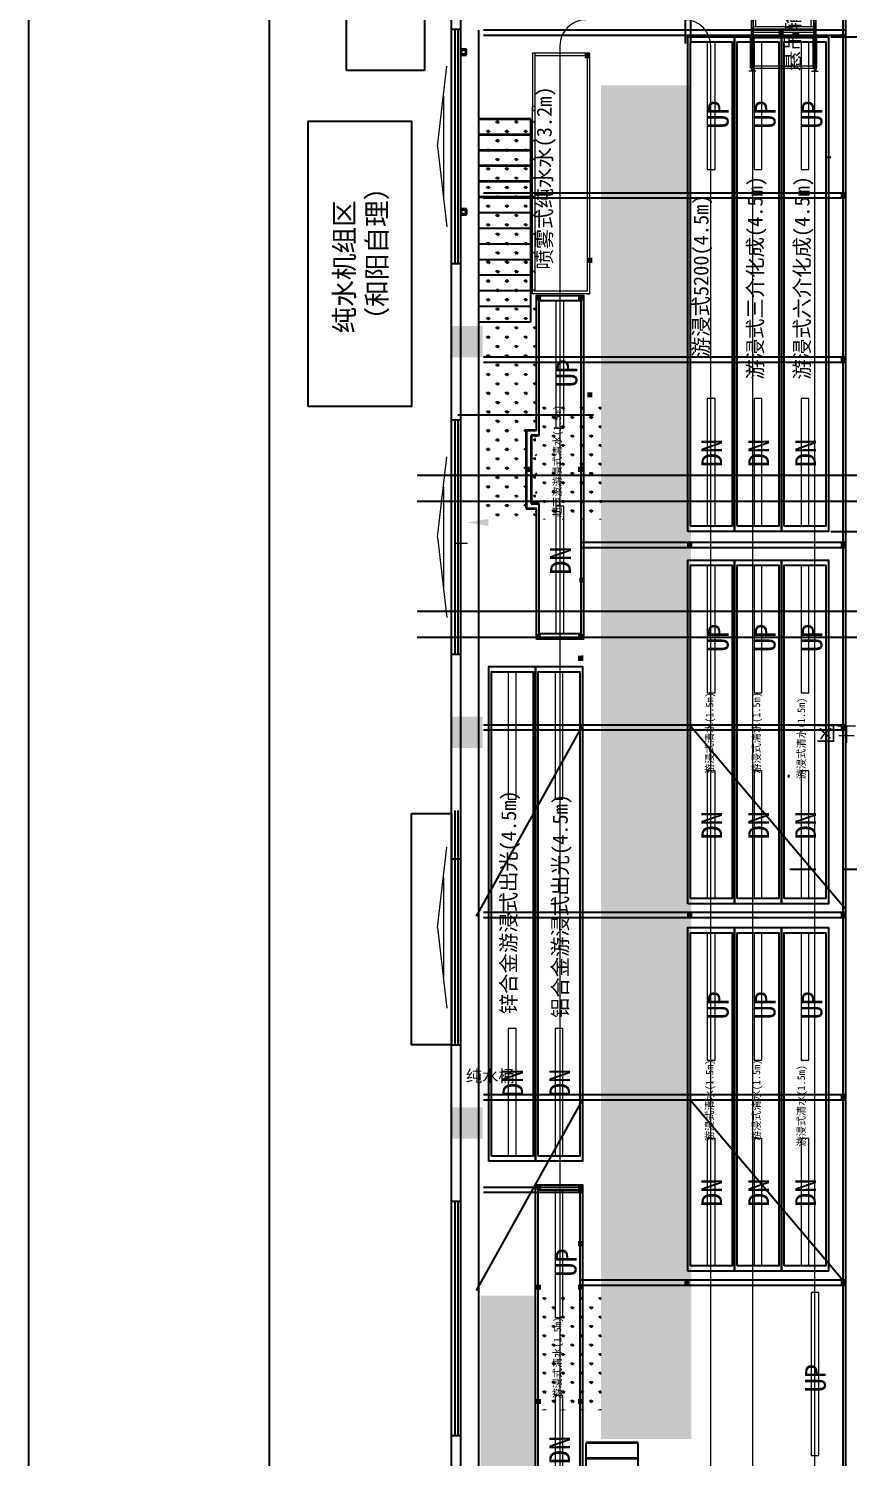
# Model space of a CAD drawing. Header units: millimetres. Extents: x -93009755325 to 1190721, y -74648 to 62868853516.
# Drawn here: x 213480 to 229222, y -38585 to -11150 of the extents above; entities that cross this region are included whole.
import ezdxf
from ezdxf.enums import TextEntityAlignment as Align

# ---------------------------------------------------------------- set-up
doc = ezdxf.new("R2010")
doc.units = ezdxf.units.MM
doc.layers.get('Defpoints').update_dxf_attribs({"color": 8, "lineweight": 40})
doc.layers.add('Layer6', color=3, linetype='Continuous', lineweight=30)
for name, color, linetype in [('PUB_DIM', 3, 'Continuous'), ('WALL', 6, 'Continuous'), ('WINDOW_TEXT', 7, 'Continuous')]:
    doc.layers.add(name, color=color, linetype=linetype)
doc.styles.add('SIMPLEX', font='SIMPLEX.SHX')
doc.dimstyles.new('ISO-350', dxfattribs={"dimtxt": 350, "dimasz": 200, "dimexe": 150, "dimexo": 50, "dimgap": 60, "dimtad": 1, "dimdsep": 46, "dimtxsty": 'Standard', "dimcen": 2.5, "dimadec": 0, "dimazin": 0, "dimtfac": 1, "dimtmove": 0, "dimatfit": 3, "dimfxl": 1, "dimarcsym": 0})
pattern_1 = [(90, (309237.57, -472202.54), (-179.60512, 179.60512), [47.625, -311.58524]), (45, (309237.57, -472202.54), (-179.60512, 179.60512), [47.625, -206.375]), (135, (309237.57, -472202.54), (-179.60512, -179.60512), [47.625, -206.375])]

# ---------------------------------------------------------------- blocks, each defined once
blk = doc.blocks.new('100fangguan')
at = {"color": 2, "lineweight": 35}
for p, q in [((898727, -114773), (898724, -114770)), ((898727, -114783), (898724, -114780)), ((898727, -114793), (898724, -114790)), ((898727, -114803), (898724, -114800)), ((898727, -114813), (898724, -114810)), ((898727, -114823), (898724, -114820)), ((898727, -114833), (898724, -114830)), ((898727, -114843), (898724, -114840)), ((898727, -114853), (898724, -114850)), ((898727, -114863), (898724, -114860)), ((898734, -114870), (898731, -114867)), ((898737, -114773), (898734, -114770)), ((898744, -114870), (898741, -114867)), ((898747, -114773), (898744, -114770)), ((898754, -114870), (898751, -114867)), ((898757, -114773), (898754, -114770)), ((898764, -114870), (898761, -114867)), ((898767, -114773), (898764, -114770)), ((898774, -114870), (898771, -114867)), ((898777, -114773), (898774, -114770)), ((898784, -114870), (898781, -114867)), ((898787, -114773), (898784, -114770)), ((898794, -114870), (898791, -114867)), ((898797, -114773), (898794, -114770)), ((898804, -114870), (898801, -114867)), ((898807, -114773), (898804, -114770)), ((898814, -114870), (898811, -114867)), ((898817, -114773), (898814, -114770)), ((898823, -114779), (898820, -114776)), ((898823, -114789), (898820, -114786)), ((898823, -114799), (898820, -114796)), ((898823, -114809), (898820, -114806)), ((898823, -114819), (898820, -114816)), ((898823, -114829), (898820, -114826)), ((898823, -114839), (898820, -114836)), ((898823, -114849), (898820, -114846)), ((898823, -114859), (898820, -114856)), ((898824, -114870), (898820, -114866))]:
    blk.add_line(p, q, dxfattribs=at)
for points in [[(898823, -114770), (898724, -114770), (898724, -114870), (898823, -114870)], [(898727, -114773), (898820, -114773), (898820, -114867), (898727, -114867)]]:
    blk.add_lwpolyline(points, close=True, dxfattribs=at)
blk = doc.blocks.new('*D708')
at = {"color": 0, "lineweight": -2}
for p, q in [((228887, -11306), (230204, -11306)), ((230054, -20606), (230054, -11506)), ((228887, -20806), (230204, -20806))]:
    blk.add_line(p, q, dxfattribs=at)
at = {"color": 0}
for points in [[(230087, -11506), (230021, -11506), (230054, -11306)], [(230021, -20606), (230087, -20606), (230054, -20806)]]:
    blk.add_solid(points, dxfattribs=at)
at = {"layer": 'Defpoints', "color": 0}
for p in [(228837, -11306), (230054, -11306), (228837, -20806)]:
    blk.add_point(p, dxfattribs=at)
at = {"color": 0, "insert": (229819, -16056), "char_height": 350, "attachment_point": 5, "rotation": 90}
blk.add_mtext('9500', dxfattribs=at)
blk = doc.blocks.new('nnmmn')
at = {"color": 1, "lineweight": 13}
for p, q in [((800490, -299227), (800490, -301576)), ((802053, -299227), (800490, -299227)), ((800549, -300717), (800549, -299227)), ((801995, -299286), (800549, -299286)), ((801046, -299286), (801046, -299558)), ((801105, -299286), (801105, -299558)), ((801258, -299286), (801258, -299227)), ((801287, -299286), (801287, -299227)), ((801439, -299286), (801439, -299558)), ((801497, -299286), (801497, -299558)), ((801995, -300775), (801995, -299227)), ((802053, -300775), (802053, -299227)), ((801995, -299558), (800549, -299558)), ((801995, -299616), (800549, -299616)), ((801256, -299618), (801256, -299560)), ((801286, -299618), (801286, -299560)), ((800468, -300044), (800607, -300044)), ((800512, -300027), (800532, -300027)), ((800512, -300062), (800512, -300027)), ((800532, -300062), (800512, -300062)), ((800549, -300007), (800532, -300007)), ((800532, -300007), (800532, -300082)), ((800532, -300027), (800532, -300062)), ((801995, -299826), (800549, -299826)), ((801340, -299885), (800549, -299885)), ((800549, -300082), (800549, -300007)), ((800569, -300027), (800549, -300027)), ((800549, -300027), (800549, -300062)), ((800549, -300062), (800569, -300062)), ((800569, -300062), (800569, -300027)), ((800621, -300059), (800581, -300059)), ((800607, -300411), (800607, -299885)), ((801995, -299885), (801202, -299884)), ((801923, -300059), (801962, -300059)), ((801936, -300411), (801936, -299885)), ((802076, -300044), (801936, -300044)), ((801974, -300027), (801995, -300027)), ((801974, -300062), (801974, -300027)), ((801995, -300062), (801974, -300062)), ((801995, -300007), (802011, -300007)), ((801995, -300082), (801995, -300007)), ((801995, -300027), (801995, -300062)), ((802011, -300007), (802011, -300082)), ((802031, -300027), (802011, -300027)), ((802011, -300027), (802011, -300062)), ((802011, -300062), (802031, -300062)), ((802031, -300062), (802031, -300027)), ((800468, -300381), (800607, -300381)), ((800512, -300363), (800532, -300363)), ((800512, -300398), (800512, -300363)), ((800532, -300398), (800512, -300398)), ((800532, -300082), (800549, -300082)), ((800549, -300342), (800532, -300342)), ((800532, -300342), (800532, -300417)), ((800532, -300363), (800532, -300398)), ((800532, -300417), (800549, -300417)), ((800549, -300417), (800549, -300342)), ((800569, -300362), (800549, -300362)), ((800549, -300362), (800549, -300397)), ((800549, -300397), (800569, -300397)), ((800569, -300397), (800569, -300362)), ((800607, -300574), (800607, -300411)), ((802076, -300381), (801936, -300381)), ((801936, -300574), (801936, -300411)), ((801974, -300362), (801995, -300362)), ((801974, -300397), (801974, -300362)), ((801995, -300397), (801974, -300397)), ((802011, -300082), (801995, -300082)), ((801995, -300342), (802011, -300342)), ((801995, -300417), (801995, -300342)), ((801995, -300362), (801995, -300397)), ((802011, -300417), (801995, -300417)), ((802011, -300342), (802011, -300417)), ((802031, -300363), (802011, -300363)), ((802011, -300363), (802011, -300398)), ((802011, -300398), (802031, -300398)), ((802031, -300398), (802031, -300363)), ((800502, -300746), (800502, -300775)), ((800541, -301421), (800541, -300706)), ((800541, -300746), (800541, -300775)), ((802001, -300717), (800542, -300717)), ((801998, -300658), (800546, -300658)), ((800549, -300633), (801995, -300633)), ((800549, -300775), (800549, -300717)), ((800558, -300574), (801985, -300574)), ((801995, -300775), (801995, -300717)), ((802002, -301421), (802002, -300706)), ((802002, -300746), (802002, -300775)), ((802042, -300746), (802042, -300775)), ((800475, -300775), (800563, -300775)), ((800475, -301576), (800475, -300775)), ((800480, -301576), (800480, -300775)), ((800502, -300775), (800502, -301470)), ((800514, -300775), (800514, -301651)), ((800520, -301038), (800520, -301042)), ((800520, -301038), (800520, -301042)), ((800523, -301038), (800523, -301042)), ((800529, -300775), (800529, -301651)), ((800541, -300775), (800541, -301470)), ((800559, -301576), (800559, -300775)), ((800563, -301576), (800563, -300775)), ((801980, -300801), (800563, -300801)), ((801980, -300859), (800563, -300859)), ((802068, -300775), (801980, -300775)), ((801980, -301576), (801980, -300775)), ((801984, -301576), (801984, -300775)), ((802002, -300775), (802002, -301470)), ((802014, -300775), (802014, -301651)), ((802023, -301038), (802023, -301042)), ((802023, -301038), (802023, -301042)), ((802029, -300775), (802029, -301651)), ((802042, -300775), (802042, -301470)), ((802064, -301576), (802064, -300775)), ((802068, -301576), (802068, -300775)), ((800441, -301648), (800441, -301651)), ((800441, -301648), (800441, -301651)), ((800602, -301648), (800441, -301648)), ((800602, -301648), (800441, -301648)), ((800602, -301651), (800441, -301651)), ((800602, -301651), (800441, -301651)), ((800514, -301576), (800475, -301576)), ((800514, -301576), (800475, -301576)), ((800490, -301576), (802014, -301576)), ((800502, -301470), (800541, -301470)), ((800502, -301475), (800541, -301475)), ((800502, -301490), (800502, -301648)), ((800502, -301490), (800502, -301648)), ((800502, -301490), (800541, -301490)), ((800502, -301490), (800541, -301490)), ((800541, -301490), (800541, -301648)), ((800541, -301490), (800541, -301648)), ((800563, -301518), (801980, -301518)), ((800602, -301648), (800602, -301651)), ((801941, -301648), (802102, -301648)), ((801941, -301648), (801941, -301651)), ((801941, -301651), (802102, -301651)), ((802042, -301470), (802002, -301470)), ((802002, -301490), (802002, -301648)), ((802042, -301490), (802002, -301490)), ((802029, -301576), (802068, -301576)), ((802042, -301490), (802042, -301648))]:
    blk.add_line(p, q, dxfattribs=at)
for centre, major_axis, start_param, end_param in [((801272, -300608), (-219, 751), 4.25173, 7.747238), ((801272, -300609), (-738, 87), 3.073073, 6.585891)]:
    blk.add_ellipse(centre, major_axis=major_axis, ratio=1, start_param=start_param, end_param=end_param, dxfattribs=at)
at = {"layer": 'Layer6'}
blk.add_line((802102, -301648), (802102, -301651), dxfattribs=at)
blk = doc.blocks.new('rtuje66jerd')
for points in [[(437193, 72483), (443793, 72483), (443793, 71583), (437193, 71583)], [(437293, 72433), (443693, 72433), (443693, 71633), (437293, 71633)]]:
    blk.add_lwpolyline(points, close=True)
at = {"color": 5, "lineweight": 13}
for points in [[(437293, 72108), (437293, 71958), (439744, 71958), (439744, 72108)], [(441244, 72108), (441244, 71958), (443693, 71958), (443693, 72108)]]:
    blk.add_lwpolyline(points, close=True, dxfattribs=at)
at = {"lineweight": 13, "char_height": 396.9, "width": 10116.25, "attachment_point": 1}
for s, insert in [('{\\fSimSun|b0|i0|c134|p54;DN}', (438429, 72220)), ('{\\fSimSun|b0|i0|c134|p54;UP}', (442029, 72095))]:
    blk.add_mtext(s, dxfattribs=dict(at, insert=insert))
blk = doc.blocks.new('etjjer5r')
for p in [(0, 0), (0, -900), (0, -1800)]:
    blk.add_blockref('rtuje66jerd', p)
at = {"color": 115, "lineweight": 13, "char_height": 143.38, "width": 3654.49, "attachment_point": 1}
for insert in [(439691, 72135), (439691, 71236), (439587, 70375)]:
    blk.add_mtext('{\\fSimSun|b0|i0|c134|p54;游浸式清水(1.5m)}', dxfattribs=dict(at, insert=insert))
blk = doc.blocks.new('ehtrterje')
for points in [[(451396, 72483), (460896, 72483), (460896, 71583), (451396, 71583)], [(451496, 72433), (460796, 72433), (460796, 71633), (451496, 71633)], [(451396, 71583), (460896, 71583), (460896, 70683), (451396, 70683)], [(451496, 71533), (460796, 71533), (460796, 70733), (451496, 70733)], [(451396, 70683), (460896, 70683), (460896, 69783), (451396, 69783)], [(451496, 70633), (460796, 70633), (460796, 69833), (451496, 69833)]]:
    blk.add_lwpolyline(points, close=True)
at = {"color": 5, "lineweight": 13}
for points in [[(451496, 72108), (451496, 71958), (453947, 71958), (453947, 72108)], [(458347, 72108), (458347, 71958), (460796, 71958), (460796, 72108)], [(451496, 71208), (451496, 71058), (453947, 71058), (453947, 71208)], [(458347, 71208), (458347, 71058), (460796, 71058), (460796, 71208)], [(451496, 70308), (451496, 70158), (453947, 70158), (453947, 70308)], [(458347, 70308), (458347, 70158), (460796, 70158), (460796, 70308)]]:
    blk.add_lwpolyline(points, close=True, dxfattribs=at)
at = {"lineweight": 13, "char_height": 396.9, "width": 10116.25, "attachment_point": 1}
for s, insert in [('{\\fSimSun|b0|i0|c134|p54;DN}', (452632, 72220)), ('{\\fSimSun|b0|i0|c134|p54;UP}', (459132, 72095)), ('{\\fSimSun|b0|i0|c134|p54;DN}', (452632, 71320)), ('{\\fSimSun|b0|i0|c134|p54;UP}', (459132, 71195)), ('{\\fSimSun|b0|i0|c134|p54;DN}', (452632, 70420)), ('{\\fSimSun|b0|i0|c134|p54;UP}', (459132, 70295))]:
    blk.add_mtext(s, dxfattribs=dict(at, insert=insert))
blk = doc.blocks.new('rtbwebweb w')
blk.add_blockref('ehtrterje', (0, 0))
at = {"color": 115, "lineweight": 13, "char_height": 286.76, "width": 7308.99, "attachment_point": 1}
for s, insert in [('{\\fSimSun|b0|i0|c134|p54;游浸式5200(4.5m)}', (454742, 72373)), ('{\\fSimSun|b0|i0|c134|p54;游浸式三介化成(4.5m)}', (454312, 71332)), ('{\\fSimSun|b0|i0|c134|p54;游浸式六介化成(4.5m)}', (454312, 70432))]:
    blk.add_mtext(s, dxfattribs=dict(at, insert=insert))
blk = doc.blocks.new('rstjrsrrttr')
at = {"color": 0, "lineweight": 35}
for p, q in [((435448, 86205), (435448, 86005)), ((436948, 86205), (435448, 86205)), ((436948, 86005), (436948, 86205)), ((436848, 86105), (435548, 86105)), ((435548, 86105), (435548, 85955)), ((436848, 85955), (436848, 86105))]:
    blk.add_line(p, q, dxfattribs=at)
for points in [[(436948, 86005), (439542, 86005), (439542, 85105), (432942, 85105), (432942, 86005), (435448, 86005)], [(436848, 85955), (439442, 85955), (439442, 85155), (433042, 85155), (433042, 85955), (435548, 85955)]]:
    blk.add_lwpolyline(points)
at = {"color": 5, "lineweight": 13}
for points in [[(433042, 85630), (433042, 85480), (435493, 85480), (435493, 85630)], [(436993, 85630), (436993, 85480), (439442, 85480), (439442, 85630)]]:
    blk.add_lwpolyline(points, close=True, dxfattribs=at)
at = {"lineweight": 13, "char_height": 396.9, "width": 10116.25, "attachment_point": 1}
for s, insert in [('{\\fSimSun|b0|i0|c134|p54;DN}', (434178, 85742)), ('{\\fSimSun|b0|i0|c134|p54;UP}', (437777, 85617))]:
    blk.add_mtext(s, dxfattribs=dict(at, insert=insert))
at = {"color": 115, "lineweight": 13, "insert": (435282, 85676), "char_height": 143.38, "width": 3654.49, "attachment_point": 1}
blk.add_mtext('{\\fSimSun|b0|i0|c134|p54;超声波游浸式清水(1.5m)}', dxfattribs=at)
blk = doc.blocks.new('ey5je5je5je5')
for points in [[(437706, 90237), (447206, 90237), (447206, 89337), (437706, 89337)], [(437806, 90187), (447106, 90187), (447106, 89387), (437806, 89387)], [(437706, 89337), (447206, 89337), (447206, 88437), (437706, 88437)], [(437806, 89287), (447106, 89287), (447106, 88487), (437806, 88487)]]:
    blk.add_lwpolyline(points, close=True)
at = {"color": 5, "lineweight": 13}
for points in [[(444657, 89862), (444657, 89712), (447106, 89712), (447106, 89862)], [(444657, 88962), (444657, 88812), (447106, 88812), (447106, 88962)]]:
    blk.add_lwpolyline(points, close=True, dxfattribs=at)
at = {"color": 115, "lineweight": 13, "char_height": 286.76, "width": 7308.99, "attachment_point": 1}
for s, insert in [('{\\fSimSun|b0|i0|c134|p54;锌合金游浸式出光(4.5m)}', (440530, 90000)), ('{\\fSimSun|b0|i0|c134|p54;铝合金游浸式出光(4.5m)}', (440458, 89009))]:
    blk.add_mtext(s, dxfattribs=dict(at, insert=insert))
blk = doc.blocks.new('rdjrjrtj')
at = {"color": 5, "lineweight": 13}
for points in [[(437806, 89862), (437806, 89712), (440257, 89712), (440257, 89862)], [(437806, 88962), (437806, 88812), (440257, 88812), (440257, 88962)]]:
    blk.add_lwpolyline(points, close=True, dxfattribs=at)
blk.add_blockref('ey5je5je5je5', (0, 0))
at = {"lineweight": 13, "char_height": 396.9, "width": 10116.25, "attachment_point": 1}
for insert in [(438942, 89974), (438942, 89074)]:
    blk.add_mtext('{\\fSimSun|b0|i0|c134|p54;DN}', dxfattribs=dict(at, insert=insert))
blk = doc.blocks.new('rwthrrehre')
blk.add_blockref('rtuje66jerd', (-6195, 17588))
at = {"color": 115, "lineweight": 13, "insert": (433495, 89723), "char_height": 143.38, "width": 3654.49, "attachment_point": 1}
blk.add_mtext('{\\fSimSun|b0|i0|c134|p54;游浸式清水(1.5m)}', dxfattribs=at)
blk = doc.blocks.new('erhherherhe')
for p, q in [((411383, 71817), (411383, 72817)), ((411383, 72817), (415284, 72817)), ((411683, 71817), (411683, 72817)), ((411983, 71817), (411983, 72817)), ((412283, 71817), (412283, 72817)), ((412583, 71817), (412583, 72817)), ((412883, 71817), (412883, 72817)), ((413183, 71817), (413183, 72817)), ((413483, 71817), (413483, 72817)), ((413783, 71817), (413783, 72817)), ((411383, 71817), (415284, 71817))]:
    blk.add_line(p, q)
at = {"color": 0, "lineweight": 35}
for p, q in [((413783, 71817), (413783, 72817)), ((414083, 71817), (414083, 72817)), ((414383, 71817), (414383, 72817)), ((414683, 71817), (414683, 72817)), ((414983, 71817), (414983, 72817)), ((415283, 71817), (415283, 72817))]:
    blk.add_line(p, q, dxfattribs=at)

msp = doc.modelspace()

# ---------------------------------------------------------------- hatches: boundary and pattern name
h = msp.add_hatch()
h.set_pattern_fill('GRASS', color=250, scale=10)
h.set_pattern_definition(pattern_1)
h.paths.add_polyline_path([(224471.441, -38232.316), (226205.477, -38232.316), (226200.589, -12240.492), (224471.441, -12240.492)])
h = msp.add_hatch()
h.set_pattern_fill('GRASS', color=250, scale=10)
h.set_pattern_definition([(90, (309237.57, -431983.27), (-179.60512, 179.60512), [47.625, -311.58524]), (45, (309237.57, -431983.27), (-179.60512, 179.60512), [47.625, -206.375]), (135, (309237.57, -431983.27), (-179.60512, -179.60512), [47.625, -206.375])])
h.paths.add_polyline_path([(222163.768, -20574.008), (223209.67, -20574.008), (223204.783, -12913.016), (222163.768, -12913.016)])
h = msp.add_hatch()
h.set_pattern_fill('GRASS', color=250, scale=10)
h.set_pattern_definition([(90, (309237.57, -454537.78), (-179.60512, 179.60512), [47.625, -311.58524]), (45, (309237.57, -454537.78), (-179.60512, 179.60512), [47.625, -206.375]), (135, (309237.57, -454537.78), (-179.60512, -179.60512), [47.625, -206.375])])
h.paths.add_polyline_path([(223212.432, -20579.118), (224481.403, -20579.118), (224476.516, -18411.642), (223212.432, -18411.642)])
h = msp.add_hatch()
h.set_pattern_fill('GRASS', color=250, scale=10)
h.set_pattern_definition(pattern_1)
h.paths.add_polyline_path([(222163.768, -60793.282), (223209.67, -60793.282), (223204.783, -35479.901), (222163.768, -35479.901)])
h = msp.add_hatch()
h.set_pattern_fill('GRASS', color=250, scale=10)
h.set_pattern_definition([(90, (309237.57, -471633.81), (-179.60512, 179.60512), [47.625, -311.58524]), (45, (309237.57, -471633.8), (-179.60512, 179.60512), [47.625, -206.375]), (135, (309237.57, -471633.8), (-179.60512, -179.60512), [47.625, -206.375])])
h.paths.add_polyline_path([(223312.862, -37675.151), (224481.403, -37675.151), (224476.516, -35507.675), (223312.862, -35507.675)])

# ---------------------------------------------------------------- linework, layer by layer
at = {"color": 250, "lineweight": -3}
for p, q in [((218101.95, -9573.101), (218101.95, -47463.101)), ((219583.758, -11955.402), (219583.758, -10755.402)), ((221083.758, -10755.402), (221083.758, -11955.402)), ((221601.95, -15663.101), (221601.95, -11163.101)), ((221661.95, -11163.101), (221661.95, -15663.101)), ((221721.95, -11163.101), (221721.95, -15663.101)), ((221781.95, -15663.101), (221781.95, -11163.101)), ((221083.758, -11955.402), (219583.758, -11955.402)), ((228782.807, -13620.161), (228882.807, -13620.161)), ((221720.634, -18564.961), (224327.303, -18564.961)), ((221601.95, -23163.101), (221601.95, -18663.101)), ((221661.95, -18663.101), (221661.95, -23163.101)), ((221721.95, -18663.101), (221721.95, -23163.101)), ((221781.95, -23163.101), (221781.95, -18663.101)), ((235025.796, -19732.2), (220944.612, -19732.2)), ((235025.796, -20232.2), (220944.612, -20232.2)), ((235025.796, -22344.614), (220944.612, -22344.614)), ((235025.796, -22844.614), (220944.612, -22844.614)), ((228078.243, -25531.676), (228078.243, -25481.676)), ((221601.95, -30663.101), (221601.95, -26163.101)), ((221661.95, -26163.101), (221661.95, -30663.101)), ((221721.95, -26163.101), (221721.95, -30663.101)), ((221781.95, -30663.101), (221781.95, -26163.101)), ((228096.006, -27291.322), (228596.006, -27291.322)), ((221601.95, -38163.101), (221601.95, -33663.101)), ((221661.95, -33663.101), (221661.95, -38163.101)), ((221721.95, -33663.101), (221721.95, -38163.101)), ((221781.95, -38163.101), (221781.95, -33663.101))]:
    msp.add_line(p, q, dxfattribs=at)
at = {"color": 250}
for p, q in [((229123.457, -45243.42), (229123.457, -9547.711)), ((229173.457, -45243.42), (229173.457, -9547.711)), ((226087.191, -10130.683), (226087.191, -11434.174)), ((226187.191, -10128.316), (226187.191, -11434.174)), ((222127.471, -60817.16), (222127.471, -11180.113)), ((229173.457, -11180.113), (222216.511, -11180.113)), ((229173.457, -11280.113), (222216.511, -11280.113)), ((229173.457, -14306.892), (222216.511, -14306.892)), ((229173.457, -14406.892), (222216.511, -14406.892)), ((229173.457, -17460.722), (222216.511, -17460.722)), ((229173.457, -17560.722), (222216.511, -17560.722)), ((229173.457, -21017.547), (224082.275, -21017.547)), ((229173.457, -21117.547), (224082.275, -21117.547)), ((224116.511, -23290.263), (224116.511, -23190.263)), ((222079.012, -28194.139), (224116.511, -24540.337)), ((229173.457, -24521.808), (222216.511, -24521.808)), ((229173.457, -24621.808), (222216.511, -24621.808)), ((226187.191, -24540.337), (229160.107, -28047.133)), ((229173.457, -28122.842), (222216.511, -28122.842)), ((229173.457, -28222.842), (222216.511, -28222.842)), ((222079.012, -35376.922), (224116.511, -31723.12)), ((229173.457, -31623.12), (222216.511, -31623.12)), ((229173.457, -31723.12), (222216.511, -31723.12)), ((226187.191, -31723.12), (229160.107, -35229.916)), ((224116.511, -33399.371), (222216.511, -33399.371)), ((224116.511, -33499.371), (224116.511, -33399.371)), ((224116.511, -33499.371), (222216.511, -33499.371)), ((229173.457, -35182.632), (224066.511, -35182.632)), ((229173.457, -35282.632), (224066.511, -35282.632))]:
    msp.add_line(p, q, dxfattribs=at)
at = {"color": 250, "lineweight": 13}
for p, q in [((227377.457, -11188.178), (227377.457, -39305.383)), ((228579.395, -59429.342), (228579.395, -11055.38)), ((223682.275, -11480.327), (223682.275, -59429.342)), ((226577.457, -39305.383), (226577.457, -11480.327)), ((224207.662, -11620.136), (224207.662, -16192.951)), ((224257.662, -16242.951), (224257.662, -11620.136)), ((224207.662, -16242.951), (224257.662, -16242.951))]:
    msp.add_line(p, q, dxfattribs=at)
at = {"color": 250, "linetype": 'Continuous', "lineweight": -3}
msp.add_line((229121.41, -27291.322), (229121.41, -11072.711), dxfattribs=at)
at = {"color": 250, "linetype": 'ByBlock', "lineweight": 13}
msp.add_line((221685.227, -21033.052), (221911.25, -21033.052), dxfattribs=at)
msp.add_lwpolyline([(213480.487, -74648.031), (267632.79, -74648.031), (267632.79, 2588.378), (213480.487, 2588.378)], close=True)
at = {"color": 250, "lineweight": 13}
for points in [[(224257.662, -11620.136), (223157.662, -11620.136), (223157.662, -12720.136), (223207.662, -12720.136)], [(223207.662, -16192.951), (223207.662, -16192.951), (223207.662, -11620.136)], [(224257.662, -11670.136), (223207.662, -11670.136)], [(224257.662, -16242.951), (223157.662, -16242.951), (223157.662, -12640.306), (223207.662, -12640.306)], [(223207.662, -16242.951), (223157.662, -16242.951), (223157.662, -12640.306), (223199.761, -12640.306)], [(224207.662, -13270.136), (224207.662, -16192.951), (223207.662, -16192.951), (223207.662, -12682.404)]]:
    msp.add_lwpolyline(points, dxfattribs=at)
at = {"color": 250}
for points in [[(218840.641, -18399.588), (220842.508, -18399.588), (220842.508, -12934.685), (218840.641, -12934.685)], [(220832.605, -26221.542), (221601.95, -26221.542), (221601.95, -30663.101), (220832.605, -30663.101)]]:
    msp.add_lwpolyline(points, close=True, dxfattribs=at)
at = {"color": 250, "lineweight": -3}
msp.add_lwpolyline([(224004.006, -30483.646), (224004.006, -30483.646), (224004.006, -30483.646), (224004.006, -30483.646)], close=True, dxfattribs=at)
at = {"color": 250, "lineweight": 13}
msp.add_lwpolyline([(228654.423, -35420.388), (228504.423, -35420.388), (228504.423, -38550.665), (228654.423, -38550.665)], close=True, dxfattribs=at)
for centre, start, end in [((224182.275, -11480.327), 90, 180), ((226077.457, -11480.327), 0, 90)]:
    msp.add_arc(centre, 500, start, end, dxfattribs=at)
at = {"color": 250}
for points in [[(227880.045, -11263.944), (227980.045, -11263.944), (227880.045, -11163.944), (227980.045, -11163.944)], [(227880.045, -11263.944), (227980.045, -11263.944), (227880.045, -11163.944), (227980.045, -11163.944)], [(224157.662, -11720.136), (224257.662, -11720.136), (224157.662, -11620.136), (224257.662, -11620.136)], [(224157.662, -11720.136), (224257.662, -11720.136), (224157.662, -11620.136), (224257.662, -11620.136)], [(229073.457, -14406.892), (229173.457, -14406.892), (229073.457, -14306.892), (229173.457, -14306.892)], [(229073.457, -14406.892), (229173.457, -14406.892), (229073.457, -14306.892), (229173.457, -14306.892)], [(224207.55, -15650.351), (224307.55, -15650.351), (224207.55, -15550.351), (224307.55, -15550.351)], [(224207.55, -15650.351), (224307.55, -15650.351), (224207.55, -15550.351), (224307.55, -15550.351)], [(223216.511, -16372.017), (223316.511, -16372.017), (223216.511, -16272.017), (223316.511, -16272.017)], [(223216.511, -16372.017), (223316.511, -16372.017), (223216.511, -16272.017), (223316.511, -16272.017)], [(224032.275, -16372.017), (224132.275, -16372.017), (224032.275, -16272.017), (224132.275, -16272.017)], [(224032.275, -16372.017), (224132.275, -16372.017), (224032.275, -16272.017), (224132.275, -16272.017)], [(229073.457, -17560.722), (229173.457, -17560.722), (229073.457, -17460.722), (229173.457, -17460.722)], [(229073.457, -17560.722), (229173.457, -17560.722), (229073.457, -17460.722), (229173.457, -17460.722)], [(224207.55, -18233.247), (224307.55, -18233.247), (224207.55, -18133.247), (224307.55, -18133.247)], [(224207.55, -18233.247), (224307.55, -18233.247), (224207.55, -18133.247), (224307.55, -18133.247)], [(223031.793, -19663.403), (223131.793, -19663.403), (223031.793, -19563.403), (223131.793, -19563.403)], [(223031.793, -19663.403), (223131.793, -19663.403), (223031.793, -19563.403), (223131.793, -19563.403)], [(224032.275, -19663.403), (224132.275, -19663.403), (224032.275, -19563.403), (224132.275, -19563.403)], [(224032.275, -19663.403), (224132.275, -19663.403), (224032.275, -19563.403), (224132.275, -19563.403)], [(226122.666, -21117.547), (226222.666, -21117.547), (226122.666, -21017.547), (226222.666, -21017.547)], [(229073.457, -21117.547), (229173.457, -21117.547), (229073.457, -21017.547), (229173.457, -21017.547)], [(229073.457, -21117.547), (229173.457, -21117.547), (229073.457, -21017.547), (229173.457, -21017.547)], [(224052.626, -21790.071), (224152.626, -21790.071), (224052.626, -21690.071), (224152.626, -21690.071)], [(224052.626, -21790.071), (224152.626, -21790.071), (224052.626, -21690.071), (224152.626, -21690.071)], [(223216.511, -22872.017), (223316.511, -22872.017), (223216.511, -22772.017), (223316.511, -22772.017)], [(223216.511, -22872.017), (223316.511, -22872.017), (223216.511, -22772.017), (223316.511, -22772.017)], [(224032.275, -22872.017), (224132.275, -22872.017), (224032.275, -22772.017), (224132.275, -22772.017)], [(224032.275, -22872.017), (224132.275, -22872.017), (224032.275, -22772.017), (224132.275, -22772.017)], [(224032.275, -23290.263), (224132.275, -23290.263), (224032.275, -23190.263), (224132.275, -23190.263)], [(224032.275, -23290.263), (224132.275, -23290.263), (224032.275, -23190.263), (224132.275, -23190.263)], [(229073.457, -24621.808), (229173.457, -24621.808), (229073.457, -24521.808), (229173.457, -24521.808)], [(229073.457, -24621.808), (229173.457, -24621.808), (229073.457, -24521.808), (229173.457, -24521.808)], [(226122.666, -28222.842), (226222.666, -28222.842), (226122.666, -28122.842), (226222.666, -28122.842)], [(226122.666, -28222.842), (226222.666, -28222.842), (226122.666, -28122.842), (226222.666, -28122.842)], [(229073.457, -28222.842), (229173.457, -28222.842), (229073.457, -28122.842), (229173.457, -28122.842)], [(229073.457, -28222.842), (229173.457, -28222.842), (229073.457, -28122.842), (229173.457, -28122.842)], [(229073.457, -31723.12), (229173.457, -31723.12), (229073.457, -31623.12), (229173.457, -31623.12)], [(229073.457, -31723.12), (229173.457, -31723.12), (229073.457, -31623.12), (229173.457, -31623.12)], [(223216.511, -33445.512), (223316.511, -33445.512), (223216.511, -33345.512), (223316.511, -33345.512)], [(223216.511, -33445.512), (223316.511, -33445.512), (223216.511, -33345.512), (223316.511, -33345.512)], [(224032.275, -33445.512), (224132.275, -33445.512), (224032.275, -33345.512), (224132.275, -33345.512)], [(224032.275, -33445.512), (224132.275, -33445.512), (224032.275, -33345.512), (224132.275, -33345.512)], [(224032.275, -33499.371), (224132.275, -33499.371), (224032.275, -33399.371), (224132.275, -33399.371)], [(224032.275, -33499.371), (224132.275, -33499.371), (224032.275, -33399.371), (224132.275, -33399.371)], [(224032.275, -34532.632), (224132.275, -34532.632), (224032.275, -34432.632), (224132.275, -34432.632)], [(224032.275, -34532.632), (224132.275, -34532.632), (224032.275, -34432.632), (224132.275, -34432.632)], [(223216.511, -35366.94), (223316.511, -35366.94), (223216.511, -35266.94), (223316.511, -35266.94)], [(223216.511, -35366.94), (223316.511, -35366.94), (223216.511, -35266.94), (223316.511, -35266.94)], [(224032.275, -35366.94), (224132.275, -35366.94), (224032.275, -35266.94), (224132.275, -35266.94)], [(224032.275, -35366.94), (224132.275, -35366.94), (224032.275, -35266.94), (224132.275, -35266.94)], [(226072.17, -35282.632), (226172.17, -35282.632), (226072.17, -35182.632), (226172.17, -35182.632)], [(226072.17, -35282.632), (226172.17, -35282.632), (226072.17, -35182.632), (226172.17, -35182.632)], [(229073.457, -35282.632), (229173.457, -35282.632), (229073.457, -35182.632), (229173.457, -35182.632)], [(229073.457, -35282.632), (229173.457, -35282.632), (229073.457, -35182.632), (229173.457, -35182.632)], [(223216.511, -37561.089), (223316.511, -37561.089), (223216.511, -37461.089), (223316.511, -37461.089)], [(223216.511, -37561.089), (223316.511, -37561.089), (223216.511, -37461.089), (223316.511, -37461.089)], [(224032.275, -37561.089), (224132.275, -37561.089), (224032.275, -37461.089), (224132.275, -37461.089)], [(224032.275, -37561.089), (224132.275, -37561.089), (224032.275, -37461.089), (224132.275, -37461.089)]]:
    msp.add_solid(points, dxfattribs=at)
at = {"color": 250, "linetype": 'ByBlock', "lineweight": 13}
for points in [[(224935.781, -12535.288), (224527.541, -12603.328), (224935.781, -12671.368)], [(222309.957, -20565.012), (221901.717, -20633.052), (222309.957, -20701.092)]]:
    msp.add_solid(points, dxfattribs=at)
at = {"color": 250, "lineweight": -3}
for points in [[(221601.95, -16863.101), (221601.95, -17463.101), (222201.95, -16863.101), (222201.95, -17463.101)], [(221601.95, -24363.101), (221601.95, -24963.101), (222201.95, -24363.101), (222201.95, -24963.101)], [(221601.95, -31863.101), (221601.95, -32463.101), (222201.95, -31863.101), (222201.95, -32463.101)]]:
    msp.add_solid(points, dxfattribs=at)
at = {"color": 250, "linetype": 'ByBlock', "lineweight": -3}
msp.add_solid([(224905.429, -33225.576), (224497.189, -33293.616), (224905.429, -33361.656)], dxfattribs=at)
at = {"layer": 'PUB_DIM', "color": 250, "lineweight": -3}
msp.add_line((221601.95, -37988.101), (221601.95, -36889.028), dxfattribs=at)
at = {"layer": 'WALL', "color": 250, "lineweight": -3}
for p, q in [((221601.95, -11163.101), (221601.95, -9363.101)), ((221781.95, -11163.101), (221781.95, -9753.101)), ((221601.95, -11163.101), (221781.95, -11163.101)), ((221601.95, -15663.101), (221781.95, -15663.101)), ((221601.95, -18663.101), (221601.95, -15663.101)), ((221781.95, -18663.101), (221781.95, -15663.101)), ((221601.95, -18663.101), (221781.95, -18663.101)), ((221601.95, -23163.101), (221781.95, -23163.101)), ((221601.95, -26163.101), (221601.95, -23163.101)), ((221781.95, -26163.101), (221781.95, -23163.101)), ((221601.95, -27093.652), (221781.95, -27093.652)), ((221601.95, -30663.101), (221781.95, -30663.101)), ((221601.95, -33663.101), (221601.95, -30663.101)), ((221781.95, -33663.101), (221781.95, -30663.101)), ((221601.95, -33663.101), (221781.95, -33663.101)), ((221601.95, -41163.101), (221601.95, -38163.101)), ((221601.95, -38163.101), (221781.95, -38163.101)), ((221781.95, -41163.101), (221781.95, -38163.101))]:
    msp.add_line(p, q, dxfattribs=at)
at = {"layer": 'WINDOW_TEXT', "color": 250, "lineweight": -3}
msp.add_line((229121.41, -27291.322), (233422.152, -27291.322), dxfattribs=at)

# ---------------------------------------------------------------- block references
at = {"color": 250, "lineweight": 13, "xscale": 0.7999999999883585, "yscale": 0.8000000000001817, "zscale": 0.8}
msp.add_blockref('nnmmn', (-413039.765, 229350.908), dxfattribs=at)
at = {"color": 250, "rotation": 90}
for name, p in [('rtbwebweb w', (298620.457, -472202.544)), ('erhherherhe', (294944.23, -428170.645)), ('rstjrsrrttr', (309237.567, -455813.875)), ('etjjer5r', (298620.457, -465147.752)), ('rdjrjrtj', (312553.906, -470605.647)), ('etjjer5r', (298620.457, -472202.544)), ('rwthrrehre', (313287.486, -470947.227)), ('erhherherhe', (297002.349, -453586.388))]:
    msp.add_blockref(name, p, dxfattribs=at)
at = {"color": 250, "lineweight": -3, "rotation": 270}
for p in [(336651.455, 887170.718), (336653.208, 884105.786)]:
    msp.add_blockref('100fangguan', p, dxfattribs=at)

# ---------------------------------------------------------------- texts
at = {"color": 250, "lineweight": -3, "char_height": 286.76025, "width": 7308.98915}
for s, insert, attachment_point, rotation in [('{\\fSimSun|b0|i0|c134|p54;悬吊输送机}', (227999.896, -11969.481), 1, 90), ('{\\fSimSun|b0|i0|c134|p54;补土区}', (228598.499, -24508.103), 9, 180)]:
    msp.add_mtext(s, dxfattribs=dict(at, insert=insert, attachment_point=attachment_point, rotation=rotation))
at = {"color": 250, "lineweight": 13, "attachment_point": 1, "rotation": 90}
for s, insert, char_height, width in [('{\\fSimSun|b0|i0|c134|p54;喷雾式纯水水(3.2m)}', (223238.218, -15777.837), 286.76025, 7308.98915), ('{\\fSimSun|b0|i0|c134|p54;UP}', (228391.571, -37333.585), 396.9, 10116.24796)]:
    msp.add_mtext(s, dxfattribs=dict(at, insert=insert, char_height=char_height, width=width))
at = {"color": 250, "insert": (219354.696, -17004.287), "char_height": 375, "attachment_point": 1, "rotation": 90}
msp.add_mtext_dynamic_manual_height_columns('{\\fSimSun|b0|i0|c134|p2;纯水机组区\\P（和阳自理）}', width=3250.02818, gutter_width=12.5, heights=[0], dxfattribs=at)
at = {"color": 250, "lineweight": -3, "insert": (221876.466, -31148.084), "char_height": 229.4082, "width": 5847.19132, "attachment_point": 1}
msp.add_mtext('{\\fSimSun|b0|i0|c134|p54;纯水桶}', dxfattribs=at)
at = {"layer": 'WINDOW_TEXT', "color": 250, "lineweight": -3, "style": 'SIMPLEX', "oblique": 360, "width": 25, "flags": 9}
for p in [(221421.95, -13413.101), (221421.95, -20913.101), (221421.95, -28413.101)]:
    msp.add_attdef('A', text='', height=180, rotation=90, dxfattribs=at).set_placement(p, align=Align.MIDDLE)

# ---------------------------------------------------------------- dimensions: what is measured, and where the dimension line sits
at = {"color": 250}
dim = msp.add_linear_dim(base=(230054.098, -11306.335), p1=(228837.191, -20806.335), p2=(228837.191, -11306.335), angle=90, dimstyle='ISO-350', dxfattribs=at)
dim.commit()
dim.dimension.update_dxf_attribs({"geometry": '*D708', "text_midpoint": (229819.098, -16056.335)})

doc.saveas('drawing.dxf')
